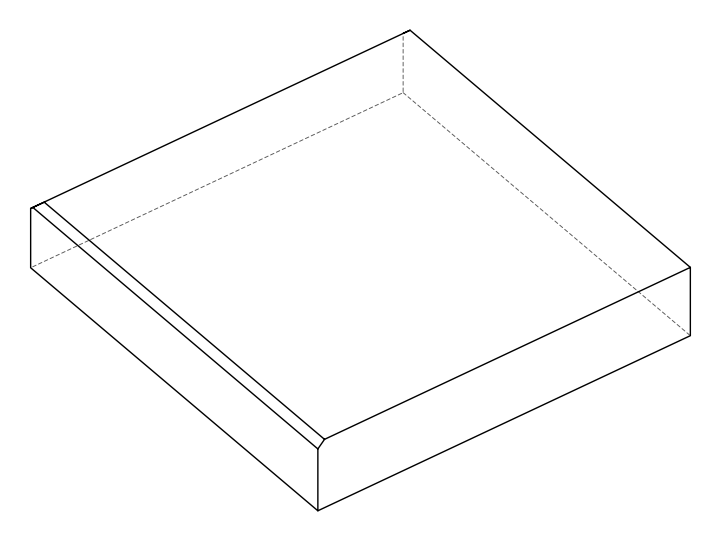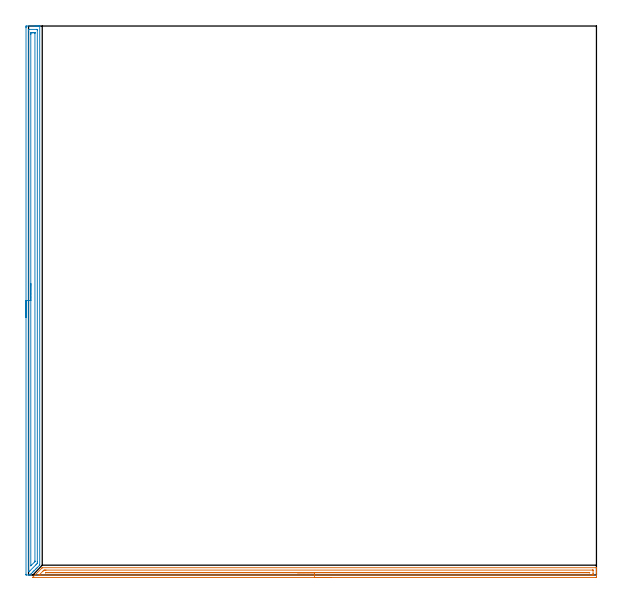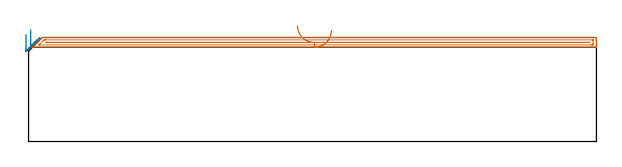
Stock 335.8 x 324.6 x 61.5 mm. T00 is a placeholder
(PLAN: 2 operations, 0 tool changes, 16 min)
(1 AREA_MILL | FG_CHAMFER_SURFACE | UGT0205_001 | 8.08 min | 5648 mm3)
(2 AREA_MILL_1 | FG_CHAMFER_SURFACE_1 | UGT0205_001 | 7.97 min | 10553 mm3)
(TOOL UGT0205_001 | Chamfer Mill 20 x 3 x 45 deg. | D20 FL50 Z2)
(OP 1 AREA_MILL)
G17 G21 G94 G90
T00 M6
G54
G17 G0 G90 X179.05 Y-1.5 S1061 M3
G43 Z71.5 H0
Z65.7
G94 G1 X179.012 Z64.828 F250.
X178.898 Z63.964
X178.709 Z63.112
X178.447 Z62.28
X178.113 Z61.474
X177.71 Z60.7
X177.242 Z59.964
X176.711 Z59.272
X176.121 Z58.629
X175.478 Z58.04
X174.786 Z57.508
X174.05 Z57.04
X173.276 Z56.637
X172.47 Z56.303
X171.638 Z56.041
X170.787 Z55.852
X169.922 Z55.738
X169.05 Z55.7
X2.469 Y-1.499 Z55.699
X2.372
X2.323 Y-1.496 Z55.702
X2.317 Y-1.494 Z55.703
X2.343 Y-1.456 Z55.742
X7.829 Y4.029 Z61.228
X8.028 Y4.227 Z61.423
X8.105 Y4.297 Z61.489
X8.275 Y4.3 Z61.5
X335.631
X335.79 Y4.297 Z61.488
X335.797 Y4.192 Z61.384
X335.8 Y4.08 Z61.28
Y3.799 Z60.998
Y3.14 Z60.334
Y1.94 Z59.137
Y1.4 Z58.594
Y-0.94 Z56.257
X335.796 Y-1.21 Z55.986
X335.79 Y-1.493 Z55.703
X335.48 Y-1.498 Z55.701
X335.184 Y-1.5 Z55.7
X169.05
Y-0.086 Z57.114
X6.837 Y-0.085 Z57.115
X6.489 Y-0.084 Z57.116
X6.223 Y-0.081 Z57.119
X6.191 Y-0.079 Z57.121
X6.202 Y-0.06 Z57.14
X6.245 Y-0.013 Z57.187
X6.489 Y0.238 Z57.438
X8.399 Y2.149 Z59.349
X8.522 Y2.27 Z59.47
X8.846 Y2.584 Z59.784
X9.168 Y2.879 Z60.079
X9.433 Y2.882 Z60.082
X10.062 Y2.885 Z60.085
X10.323 Y2.886 Z60.086
X333.398 Y2.885 Z60.085
X333.661 Y2.883 Z60.083
X333.753 Y2.88 Z60.08
X333.79 Y2.878 Z60.078
X333.792 Y2.857 Z60.057
X333.798 Y2.75 Z59.95
X333.8 Y1.008 Z58.208
X333.799 Y0.53 Z57.73
X333.797 Y0.141 Z57.341
X333.79 Y0.008 Z57.208
X333.784 Y-0.079 Z57.121
X333.714 Y-0.08 Z57.12
X333.398 Y-0.084 Z57.116
X333.136 Y-0.085 Z57.115
X332.505 Y-0.086 Z57.114
X169.05
Y1.328 Z58.528
X10.135 Y1.329 Z58.529
X10.08 Y1.33 Z58.53
X10.062 Y1.332 Z58.532
X10.053 Y1.334 Z58.534
X10.055 Y1.345 Z58.545
X10.062 Y1.36 Z58.56
X10.083 Y1.379 Z58.579
X10.111 Y1.4 Z58.6
X10.888 Y1.465 Z58.665
X10.955 Y1.468 Z58.668
X11.775 Y1.471 Z58.671
X11.848
X330.645
X331.539
X331.611 Y1.469 Z58.669
X331.684 Y1.464 Z58.664
X331.79 Y1.455 Z58.655
X331.793 Y1.4 Z58.6
Y1.355 Z58.555
X331.791 Y1.338 Z58.538
X331.757 Y1.334 Z58.534
X331.683 Y1.33 Z58.53
X331.611 Y1.329 Z58.529
X169.05 Y1.328 Z58.528
X168.179 Z58.566
X167.314 Z58.68
X166.462 Z58.869
X165.63 Z59.132
X164.824 Z59.465
X164.05 Z59.868
X163.314 Z60.337
X162.622 Z60.868
X161.979 Z61.457
X161.39 Z62.101
X160.859 Z62.793
X160.39 Z63.528
X159.987 Z64.302
X159.653 Z65.108
X159.391 Z65.94
X159.202 Z66.792
X159.088 Z67.657
X159.05 Z68.528
G0 Z71.5
M5
M2
(OP 2 AREA_MILL_1)
G17 G21 G94 G90
T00 M6
G54
G17 G0 G90 X-1.5 Y152.3 S1061 M3
G43 Z71.5 H0
Z63.4
G94 G1 Y152.338 Z62.528 F250.
Y152.452 Z61.664
Y152.641 Z60.812
Y152.903 Z59.98
Y153.237 Z59.174
Y153.64 Z58.4
Y154.108 Z57.664
Y154.64 Z56.972
Y155.229 Z56.329
Y155.872 Z55.74
Y156.564 Z55.209
Y157.3 Z54.74
Y158.074 Z54.337
Y158.88 Z54.003
Y159.712 Z53.741
Y160.563 Z53.552
Y161.428 Z53.438
Y162.3 Z53.4
Y323.602
X-1.499 Y323.983 Z53.401
X-1.495 Y324.49 Z53.403
X-1.492 Y324.591 Z53.406
X-0.992 Y324.6 Z53.905
X3.436 Z58.33
X3.983 Z58.88
X4.321 Z59.217
X4.869 Z59.765
X5.207 Z60.101
X5.882 Z60.782
X6.213 Z61.112
X6.576 Y324.592 Z61.467
X6.605 Y324.59 Z61.495
X6.6 Y324.434 Z61.5
Y5.976
X6.606 Y5.813 Z61.491
X6.569 Y5.767 Z61.463
X6.535 Y5.734 Z61.434
X5.289 Y4.488 Z60.187
X5.207 Y4.405 Z60.103
X4.971 Y4.171 Z59.871
X4.321 Y3.519 Z59.217
X4.108 Y3.308 Z59.008
X3.436 Y2.634 Z58.332
X3.245 Y2.445 Z58.145
X3.203 Y2.403 Z58.103
X2.55 Y1.749 Z57.447
X2.382 Y1.582 Z57.282
X2.31 Y1.51 Z57.21
X1.665 Y0.863 Z56.561
X1.615 Y0.814 Z56.514
X1.417 Y0.617 Z56.316
X0.97 Y0.17 Z55.867
X0.799 Y0.01 Z55.698
X0.779 Y0.008 Z55.678
X0.104 Y0. Z55.003
X-1.329 Z53.567
X-1.491 Y0.002 Z53.405
X-1.496 Y0.17 Z53.404
X-1.5 Y0.427 Z53.4
Y162.3
X-0.086 Z54.814
Y322.196
X-0.084 Y322.414 Z54.816
X-0.081 Y322.523 Z54.819
X-0.079 Y322.574 Z54.821
X-0.071 Y322.59 Z54.829
X-0.021 Y322.592 Z54.879
X0.38 Y322.599 Z55.28
X4.807 Z59.707
X5.055 Y322.595 Z59.955
X5.167 Y322.59 Z60.067
X5.179 Y322.586 Z60.079
X5.181 Y322.569 Z60.081
X5.184 Y322.519 Z60.084
X5.185 Y322.419 Z60.085
X5.186 Y322.217 Z60.086
Y7.784
X5.18 Y6.896 Z60.08
X5.179 Y6.87 Z60.079
X4.763 Y6.424 Z59.663
X4.327 Y5.977 Z59.227
X0.754 Y2.403 Z55.654
X0.426 Y2.085 Z55.326
X0.362 Y2.024 Z55.262
X0.285 Y2.008 Z55.185
X0.045 Y2.007 Z54.945
X-0.067 Y2.01 Z54.833
X-0.079 Y2.013 Z54.821
X-0.081 Y2.031 Z54.819
X-0.084 Y2.081 Z54.816
X-0.085 Y2.181 Z54.815
X-0.086 Y2.383 Z54.814
Y162.3
X1.328 Z56.228
X1.329 Y319.517 Z56.229
X1.33 Y319.854 Z56.23
X1.334 Y320.41 Z56.234
X1.335 Y320.57 Z56.235
X1.485 Y320.591 Z56.385
X1.665 Y320.595 Z56.565
X2.362 Y320.6 Z57.262
X2.55 Z57.45
X3.247 Z58.147
X3.436 Z58.336
X3.624 Y320.598 Z58.524
X3.749 Y320.593 Z58.649
X3.766 Y320.59 Z58.666
X3.768 Y320.586 Z58.668
X3.77 Y320.564 Z58.67
X3.771 Y320.523 Z58.671
Y320.41
Y8.318
X3.768 Y8.04 Z58.668
X3.764 Y7.903 Z58.664
X3.762 Y7.873 Z58.662
X3.735 Y7.842 Z58.635
X3.663 Y7.763 Z58.563
X1.665 Y5.764 Z56.565
X1.559 Y5.66 Z56.459
X1.349 Y5.459 Z56.249
X1.333 Y5.446 Z56.233
X1.332 Y5.449 Z56.232
X1.33 Y5.481 Z56.23
X1.329 Y5.541 Z56.229
X1.328 Y5.638 Z56.228
Y162.3
Y163.172 Z56.267
Y164.036 Z56.38
Y164.888 Z56.569
Y165.72 Z56.832
Y166.526 Z57.165
Y167.3 Z57.568
Y168.036 Z58.037
Y168.728 Z58.568
Y169.371 Z59.157
Y169.96 Z59.801
Y170.491 Z60.493
Y170.96 Z61.228
Y171.363 Z62.002
Y171.697 Z62.808
Y171.959 Z63.64
Y172.148 Z64.492
Y172.262 Z65.357
Y172.3 Z66.228
G0 Z71.5
M5
M2
